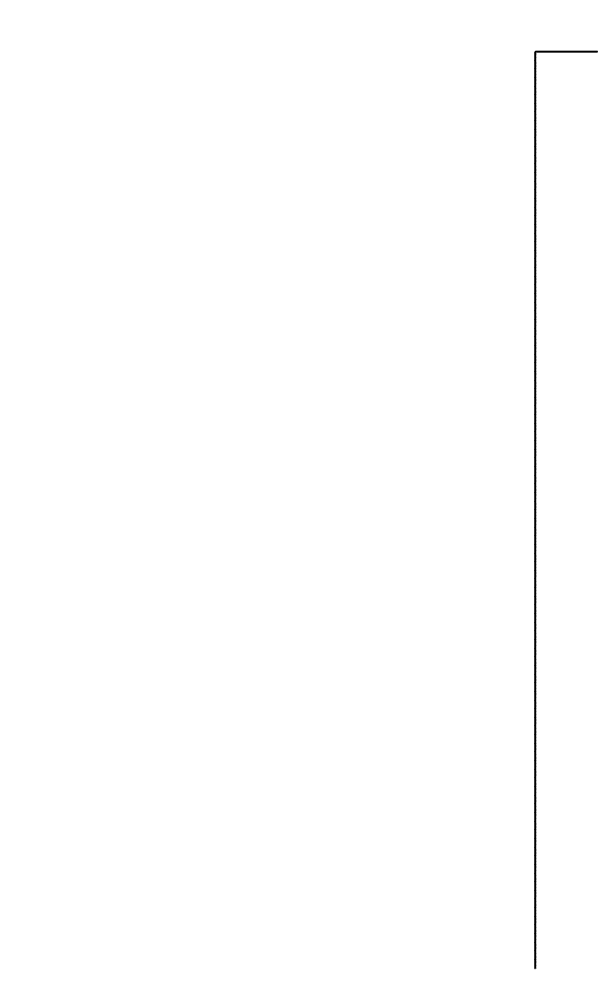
# Model space of a CAD drawing. Header units: millimetres. Extents: x 0 to 7618, y 0 to 6412.
# Drawn here: x 1266 to 1588, y 2423 to 2953 of the extents above; entities that cross this region are included whole.
import ezdxf

# ---------------------------------------------------------------- set-up
doc = ezdxf.new("R2010")
doc.units = ezdxf.units.MM
doc.styles.get("Standard").update_dxf_attribs({"font": 'arial.ttf'})
doc.dimstyles.new('ISO-25', dxfattribs={"dimtxt": 100, "dimasz": 100, "dimexe": 1.25, "dimexo": 0.625, "dimtad": 1, "dimtih": 1, "dimtoh": 1, "dimtxsty": 'Standard', "dimcen": 2.5, "dimadec": 0, "dimazin": 0, "dimtfac": 1, "dimtmove": 0, "dimatfit": 3, "dimfxl": 1, "dimfxlon": 1, "dimarcsym": 0})

# ---------------------------------------------------------------- blocks, each defined once
blk = doc.blocks.new('*D2')
at = {"color": 0, "lineweight": -2, "transparency": 16777216}
for p, q in [((1554.03, 3502.33), (1554.03, 3504.58)), ((3657.3, 3502.33), (3657.3, 3504.58)), ((1654.03, 3503.33), (3557.3, 3503.33))]:
    blk.add_line(p, q, dxfattribs=at)
at = {"color": 0, "transparency": 16777216}
for points in [[(1654.03, 3519.99), (1654.03, 3486.66), (1554.03, 3503.33)], [(3557.3, 3519.99), (3557.3, 3486.66), (3657.3, 3503.33)]]:
    blk.add_solid(points, dxfattribs=at)
at = {"layer": 'Defpoints', "color": 0, "transparency": 16777216}
for p in [(3657.3, 3503.33), (1554.03, 2934.13), (3657.3, 2920.88)]:
    blk.add_point(p, dxfattribs=at)
at = {"color": 0, "transparency": 16777216, "insert": (2605.66, 3568.04), "char_height": 100, "attachment_point": 5}
blk.add_mtext('2103,27 [6\'-11"]', dxfattribs=at)
blk = doc.blocks.new('*D3')
at = {"color": 0, "lineweight": -2, "transparency": 16777216}
for p, q in [((917.06, 2934.41), (914.81, 2934.41)), ((916.06, 2834.41), (916.06, 2225.54)), ((916.06, 1487.25), (916.06, 2096.12)), ((917.06, 1387.25), (914.81, 1387.25))]:
    blk.add_line(p, q, dxfattribs=at)
at = {"color": 0, "transparency": 16777216}
for points in [[(899.39, 2834.41), (932.72, 2834.41), (916.06, 2934.41)], [(899.39, 1487.25), (932.72, 1487.25), (916.06, 1387.25)]]:
    blk.add_solid(points, dxfattribs=at)
at = {"layer": 'Defpoints', "color": 0, "transparency": 16777216}
for p in [(1582.26, 2934.41), (916.06, 1387.25), (1561.78, 1387.25)]:
    blk.add_point(p, dxfattribs=at)
at = {"color": 0, "transparency": 16777216, "insert": (916.06, 2160.83), "char_height": 100, "attachment_point": 5}
blk.add_mtext('1547,16 [5\'-1"]', dxfattribs=at)
blk = doc.blocks.new('*D5')
at = {"color": 0, "lineweight": -2, "transparency": 16777216}
for p, q in [((1421.11, 3652.67), (1419.61, 3654.35)), ((1345.75, 3586.93), (1173.54, 3433.67)), ((855.92, 3150.98), (1028.13, 3304.24)), ((781.89, 3083.75), (780.39, 3085.43))]:
    blk.add_line(p, q, dxfattribs=at)
at = {"color": 0, "transparency": 16777216}
for points in [[(1334.67, 3599.38), (1356.83, 3574.48), (1420.45, 3653.41)], [(844.84, 3163.43), (867, 3138.53), (781.23, 3084.49)]]:
    blk.add_solid(points, dxfattribs=at)
at = {"layer": 'Defpoints', "color": 0, "transparency": 16777216}
for p in [(1554.03, 3503.33), (781.23, 3084.49), (914.81, 2934.41)]:
    blk.add_point(p, dxfattribs=at)
at = {"color": 0, "transparency": 16777216, "insert": (1100.84, 3368.95), "char_height": 100, "attachment_point": 5}
blk.add_mtext('855,73 [2\'-10"]', dxfattribs=at)
blk = doc.blocks.new('*D18')
at = {"color": 0, "lineweight": -2, "transparency": 16777216}
for p, q in [((3475.51, 2734.23), (3657.48, 2859.13)), ((3657.48, 2859.13), (3657.48, 1696.15)), ((3475.51, 2735.23), (3475.51, 2734.23))]:
    blk.add_line(p, q, dxfattribs=at)
at = {"layer": 'Defpoints', "color": 0, "transparency": 16777216}
for p in [(3475.51, 2934.23), (3657.48, 2659.13), (0, 0)]:
    blk.add_point(p, dxfattribs=at)
at = {"color": 0, "transparency": 16777216, "insert": (3592.76, 2177.33), "char_height": 100, "attachment_point": 5, "rotation": 90}
blk.add_mtext('3475,51 [11\'-5"]', dxfattribs=at)

msp = doc.modelspace()

# ---------------------------------------------------------------- linework, layer by layer
msp.add_lwpolyline([(1588.756, 2934.405, 0.5205671), (1588.256, 2934.405, 0.5205671), (1587.756, 2934.405, 0.5205671), (1587.256, 2934.405, 0.5205671), (1586.756, 2934.405, 0.5205671), (1586.256, 2934.405, 0.5205671), (1585.756, 2934.405, 0.5205671), (1585.256, 2934.405, 0.5205671), (1584.756, 2934.405, 0.5205671), (1584.256, 2934.405, 0.5205671), (1583.756, 2934.405, 0.5205671), (1583.256, 2934.405, 0.5205671), (1582.756, 2934.405, 0.5205671), (1582.256, 2934.405, 0.5205671), (1581.756, 2934.405, 0.5205671), (1581.256, 2934.405, 0.5205671), (1580.756, 2934.405, 0.5205671), (1580.256, 2934.405, 0.5205671), (1579.756, 2934.405, 0.5205671), (1579.256, 2934.405, 0.5205671), (1578.756, 2934.405, 0.5205671), (1578.256, 2934.405, 0.5205671), (1577.756, 2934.405, 0.5205671), (1577.256, 2934.405, 0.5205671), (1576.756, 2934.405, 0.5205671), (1576.256, 2934.405, 0.5205671), (1575.756, 2934.405, 0.5205671), (1575.256, 2934.405, 0.5205671), (1574.756, 2934.405, 0.5205671), (1574.256, 2934.405, 0.5205671), (1573.756, 2934.405, 0.5205671), (1573.256, 2934.405, 0.5205671), (1572.756, 2934.405, 0.5205671), (1572.256, 2934.405, 0.5205671), (1571.756, 2934.405, 0.5205671), (1571.256, 2934.405, 0.5205671), (1570.756, 2934.405, 0.5205671), (1570.256, 2934.405, 0.5205671), (1569.756, 2934.405, 0.5205671), (1569.256, 2934.405, 0.5205671), (1568.756, 2934.405, 0.5205671), (1568.256, 2934.405, 0.5205671), (1567.756, 2934.405, 0.5205671), (1567.256, 2934.405, 0.5205671), (1566.756, 2934.405, 0.5205671), (1566.256, 2934.405, 0.5205671), (1565.756, 2934.405, 0.5205671), (1565.256, 2934.405, 0.5205671), (1564.756, 2934.405, 0.5205671), (1564.256, 2934.405, 0.5205671), (1563.756, 2934.405, 0.5205671), (1563.256, 2934.405, 0.5205671), (1562.756, 2934.405, 0.5205671), (1562.256, 2934.405, 0.5205671), (1561.756, 2934.405, 0.5205671), (1561.256, 2934.405, 0.5205671), (1560.756, 2934.405, 0.5205671), (1560.256, 2934.405, 0.5205671), (1559.756, 2934.405, 0.5205671), (1559.256, 2934.405, 0.5205671), (1558.756, 2934.405, 0.5205671), (1558.256, 2934.405, 0.5205671), (1557.756, 2934.405, 0.5205671), (1557.256, 2934.405, 0.5205671), (1556.756, 2934.405, 0.5205671), (1556.256, 2934.405, 0.5205671), (1555.756, 2934.405, 0.5205671), (1555.256, 2934.405, 0.5205671), (1554.756, 2934.405, 0.5205671), (1554.256, 2934.405, 0.5205671), (1554.028, 2934.133, 0.5205671), (1554.028, 2933.633, 0.5205671), (1554.028, 2933.133, 0.5205671), (1554.028, 2932.633, 0.5205671), (1554.028, 2932.133, 0.5205671), (1554.028, 2931.633, 0.5205671), (1554.028, 2931.133, 0.5205671), (1554.028, 2930.633, 0.5205671), (1554.028, 2930.133, 0.5205671), (1554.028, 2929.633, 0.5205671), (1554.028, 2929.133, 0.5205671), (1554.028, 2928.633, 0.5205671), (1554.028, 2928.133, 0.5205671), (1554.028, 2927.633, 0.5205671), (1554.028, 2927.133, 0.5205671), (1554.028, 2926.633, 0.5205671), (1554.028, 2926.133, 0.5205671), (1554.028, 2925.633, 0.5205671), (1554.028, 2925.133, 0.5205671), (1554.028, 2924.633, 0.5205671), (1554.028, 2924.133, 0.5205671), (1554.028, 2923.633, 0.5205671), (1554.028, 2923.133, 0.5205671), (1554.028, 2922.633, 0.5205671), (1554.028, 2922.133, 0.5205671), (1554.028, 2921.633, 0.5205671), (1554.028, 2921.133, 0.5205671), (1554.028, 2920.633, 0.5205671), (1554.028, 2920.133, 0.5205671), (1554.028, 2919.633, 0.5205671), (1554.028, 2919.133, 0.5205671), (1554.028, 2918.633, 0.5205671), (1554.028, 2918.133, 0.5205671), (1554.028, 2917.633, 0.5205671), (1554.028, 2917.133, 0.5205671), (1554.028, 2916.633, 0.5205671), (1554.028, 2916.133, 0.5205671), (1554.028, 2915.633, 0.5205671), (1554.028, 2915.133, 0.5205671), (1554.028, 2914.633, 0.5205671), (1554.028, 2914.133, 0.5205671), (1554.028, 2913.633, 0.5205671), (1554.028, 2913.133, 0.5205671), (1554.028, 2912.633, 0.5205671), (1554.028, 2912.133, 0.5205671), (1554.028, 2911.633, 0.5205671), (1554.028, 2911.133, 0.5205671), (1554.028, 2910.633, 0.5205671), (1554.028, 2910.133, 0.5205671), (1554.028, 2909.633, 0.5205671), (1554.028, 2909.133, 0.5205671), (1554.028, 2908.633, 0.5205671), (1554.028, 2908.133, 0.5205671), (1554.028, 2907.633, 0.5205671), (1554.028, 2907.133, 0.5205671), (1554.028, 2906.633, 0.5205671), (1554.028, 2906.133, 0.5205671), (1554.028, 2905.633, 0.5205671), (1554.028, 2905.133, 0.5205671), (1554.028, 2904.633, 0.5205671), (1554.028, 2904.133, 0.5205671), (1554.028, 2903.633, 0.5205671), (1554.028, 2903.133, 0.5205671), (1554.028, 2902.633, 0.5205671), (1554.028, 2902.133, 0.5205671), (1554.028, 2901.633, 0.5205671), (1554.028, 2901.133, 0.5205671), (1554.028, 2900.633, 0.5205671), (1554.028, 2900.133, 0.5205671), (1554.028, 2899.633, 0.5205671), (1554.028, 2899.133, 0.5205671), (1554.028, 2898.633, 0.5205671), (1554.028, 2898.133, 0.5205671), (1554.028, 2897.633, 0.5205671), (1554.028, 2897.133, 0.5205671), (1554.028, 2896.633, 0.5205671), (1554.028, 2896.133, 0.5205671), (1554.028, 2895.633, 0.5205671), (1554.028, 2895.133, 0.5205671), (1554.028, 2894.633, 0.5205671), (1554.028, 2894.133, 0.5205671), (1554.028, 2893.633, 0.5205671), (1554.028, 2893.133, 0.5205671), (1554.028, 2892.633, 0.5205671), (1554.028, 2892.133, 0.5205671), (1554.028, 2891.633, 0.5205671), (1554.028, 2891.133, 0.5205671), (1554.028, 2890.633, 0.5205671), (1554.028, 2890.133, 0.5205671), (1554.028, 2889.633, 0.5205671), (1554.028, 2889.133, 0.5205671), (1554.028, 2888.633, 0.5205671), (1554.028, 2888.133, 0.5205671), (1554.028, 2887.633, 0.5205671), (1554.028, 2887.133, 0.5205671), (1554.028, 2886.633, 0.5205671), (1554.028, 2886.133, 0.5205671), (1554.028, 2885.633, 0.5205671), (1554.028, 2885.133, 0.5205671), (1554.028, 2884.633, 0.5205671), (1554.028, 2884.133, 0.5205671), (1554.028, 2883.633, 0.5205671), (1554.028, 2883.133, 0.5205671), (1554.028, 2882.633, 0.5205671), (1554.028, 2882.133, 0.5205671), (1554.028, 2881.633, 0.5205671), (1554.028, 2881.133, 0.5205671), (1554.028, 2880.633, 0.5205671), (1554.028, 2880.133, 0.5205671), (1554.028, 2879.633, 0.5205671), (1554.028, 2879.133, 0.5205671), (1554.028, 2878.633, 0.5205671), (1554.028, 2878.133, 0.5205671), (1554.028, 2877.633, 0.5205671), (1554.028, 2877.133, 0.5205671), (1554.028, 2876.633, 0.5205671), (1554.028, 2876.133, 0.5205671), (1554.028, 2875.633, 0.5205671), (1554.028, 2875.133, 0.5205671), (1554.028, 2874.633, 0.5205671), (1554.028, 2874.133, 0.5205671), (1554.028, 2873.633, 0.5205671), (1554.028, 2873.133, 0.5205671), (1554.028, 2872.633, 0.5205671), (1554.028, 2872.133, 0.5205671), (1554.028, 2871.633, 0.5205671), (1554.028, 2871.133, 0.5205671), (1554.028, 2870.633, 0.5205671), (1554.028, 2870.133, 0.5205671), (1554.028, 2869.633, 0.5205671), (1554.028, 2869.133, 0.5205671), (1554.028, 2868.633, 0.5205671), (1554.028, 2868.133, 0.5205671), (1554.028, 2867.633, 0.5205671), (1554.028, 2867.133, 0.5205671), (1554.028, 2866.633, 0.5205671), (1554.028, 2866.133, 0.5205671), (1554.028, 2865.633, 0.5205671), (1554.028, 2865.133, 0.5205671), (1554.028, 2864.633, 0.5205671), (1554.028, 2864.133, 0.5205671), (1554.028, 2863.633, 0.5205671), (1554.028, 2863.133, 0.5205671), (1554.028, 2862.633, 0.5205671), (1554.028, 2862.133, 0.5205671), (1554.028, 2861.633, 0.5205671), (1554.028, 2861.133, 0.5205671), (1554.028, 2860.633, 0.5205671), (1554.028, 2860.133, 0.5205671), (1554.028, 2859.633, 0.5205671), (1554.028, 2859.133, 0.5205671), (1554.028, 2858.633, 0.5205671), (1554.028, 2858.133, 0.5205671), (1554.028, 2857.633, 0.5205671), (1554.028, 2857.133, 0.5205671), (1554.028, 2856.633, 0.5205671), (1554.028, 2856.133, 0.5205671), (1554.028, 2855.633, 0.5205671), (1554.028, 2855.133, 0.5205671), (1554.028, 2854.633, 0.5205671), (1554.028, 2854.133, 0.5205671), (1554.028, 2853.633, 0.5205671), (1554.028, 2853.133, 0.5205671), (1554.028, 2852.633, 0.5205671), (1554.028, 2852.133, 0.5205671), (1554.028, 2851.633, 0.5205671), (1554.028, 2851.133, 0.5205671), (1554.028, 2850.633, 0.5205671), (1554.028, 2850.133, 0.5205671), (1554.028, 2849.633, 0.5205671), (1554.028, 2849.133, 0.5205671), (1554.028, 2848.633, 0.5205671), (1554.028, 2848.133, 0.5205671), (1554.028, 2847.633, 0.5205671), (1554.028, 2847.133, 0.5205671), (1554.028, 2846.633, 0.5205671), (1554.028, 2846.133, 0.5205671), (1554.028, 2845.633, 0.5205671), (1554.028, 2845.133, 0.5205671), (1554.028, 2844.633, 0.5205671), (1554.028, 2844.133, 0.5205671), (1554.028, 2843.633, 0.5205671), (1554.028, 2843.133, 0.5205671), (1554.028, 2842.633, 0.5205671), (1554.028, 2842.133, 0.5205671), (1554.028, 2841.633, 0.5205671), (1554.028, 2841.133, 0.5205671), (1554.028, 2840.633, 0.5205671), (1554.028, 2840.133, 0.5205671), (1554.028, 2839.633, 0.5205671), (1554.028, 2839.133, 0.5205671), (1554.028, 2838.633, 0.5205671), (1554.028, 2838.133, 0.5205671), (1554.028, 2837.633, 0.5205671), (1554.028, 2837.133, 0.5205671), (1554.028, 2836.633, 0.5205671), (1554.028, 2836.133, 0.5205671), (1554.028, 2835.633, 0.5205671), (1554.028, 2835.133, 0.5205671), (1554.028, 2834.633, 0.5205671), (1554.028, 2834.133, 0.5205671), (1554.028, 2833.633, 0.5205671), (1554.028, 2833.133, 0.5205671), (1554.028, 2832.633, 0.5205671), (1554.028, 2832.133, 0.5205671), (1554.028, 2831.633, 0.5205671), (1554.028, 2831.133, 0.5205671), (1554.028, 2830.633, 0.5205671), (1554.028, 2830.133, 0.5205671), (1554.028, 2829.633, 0.5205671), (1554.028, 2829.133, 0.5205671), (1554.028, 2828.633, 0.5205671), (1554.028, 2828.133, 0.5205671), (1554.028, 2827.633, 0.5205671), (1554.028, 2827.133, 0.5205671), (1554.028, 2826.633, 0.5205671), (1554.028, 2826.133, 0.5205671), (1554.028, 2825.633, 0.5205671), (1554.028, 2825.133, 0.5205671), (1554.028, 2824.633, 0.5205671), (1554.028, 2824.133, 0.5205671), (1554.028, 2823.633, 0.5205671), (1554.028, 2823.133, 0.5205671), (1554.028, 2822.633, 0.5205671), (1554.028, 2822.133, 0.5205671), (1554.028, 2821.633, 0.5205671), (1554.028, 2821.133, 0.5205671), (1554.028, 2820.633, 0.5205671), (1554.028, 2820.133, 0.5205671), (1554.028, 2819.633, 0.5205671), (1554.028, 2819.133, 0.5205671), (1554.028, 2818.633, 0.5205671), (1554.028, 2818.133, 0.5205671), (1554.028, 2817.633, 0.5205671), (1554.028, 2817.133, 0.5205671), (1554.028, 2816.633, 0.5205671), (1554.028, 2816.133, 0.5205671), (1554.028, 2815.633, 0.5205671), (1554.028, 2815.133, 0.5205671), (1554.028, 2814.633, 0.5205671), (1554.028, 2814.133, 0.5205671), (1554.028, 2813.633, 0.5205671), (1554.028, 2813.133, 0.5205671), (1554.028, 2812.633, 0.5205671), (1554.028, 2812.133, 0.5205671), (1554.028, 2811.633, 0.5205671), (1554.028, 2811.133, 0.5205671), (1554.028, 2810.633, 0.5205671), (1554.028, 2810.133, 0.5205671), (1554.028, 2809.633, 0.5205671), (1554.028, 2809.133, 0.5205671), (1554.028, 2808.633, 0.5205671), (1554.028, 2808.133, 0.5205671), (1554.028, 2807.633, 0.5205671), (1554.028, 2807.133, 0.5205671), (1554.028, 2806.633, 0.5205671), (1554.028, 2806.133, 0.5205671), (1554.028, 2805.633, 0.5205671), (1554.028, 2805.133, 0.5205671), (1554.028, 2804.633, 0.5205671), (1554.028, 2804.133, 0.5205671), (1554.028, 2803.633, 0.5205671), (1554.028, 2803.133, 0.5205671), (1554.028, 2802.633, 0.5205671), (1554.028, 2802.133, 0.5205671), (1554.028, 2801.633, 0.5205671), (1554.028, 2801.133, 0.5205671), (1554.028, 2800.633, 0.5205671), (1554.028, 2800.133, 0.5205671), (1554.028, 2799.633, 0.5205671), (1554.028, 2799.133, 0.5205671), (1554.028, 2798.633, 0.5205671), (1554.028, 2798.133, 0.5205671), (1554.028, 2797.633, 0.5205671), (1554.028, 2797.133, 0.5205671), (1554.028, 2796.633, 0.5205671), (1554.028, 2796.133, 0.5205671), (1554.028, 2795.633, 0.5205671), (1554.028, 2795.133, 0.5205671), (1554.028, 2794.633, 0.5205671), (1554.028, 2794.133, 0.5205671), (1554.028, 2793.633, 0.5205671), (1554.028, 2793.133, 0.5205671), (1554.028, 2792.633, 0.5205671), (1554.028, 2792.133, 0.5205671), (1554.028, 2791.633, 0.5205671), (1554.028, 2791.133, 0.5205671), (1554.028, 2790.633, 0.5205671), (1554.028, 2790.133, 0.5205671), (1554.028, 2789.633, 0.5205671), (1554.028, 2789.133, 0.5205671), (1554.028, 2788.633, 0.5205671), (1554.028, 2788.133, 0.5205671), (1554.028, 2787.633, 0.5205671), (1554.028, 2787.133, 0.5205671), (1554.028, 2786.633, 0.5205671), (1554.028, 2786.133, 0.5205671), (1554.028, 2785.633, 0.5205671), (1554.028, 2785.133, 0.5205671), (1554.028, 2784.633, 0.5205671), (1554.028, 2784.133, 0.5205671), (1554.028, 2783.633, 0.5205671), (1554.028, 2783.133, 0.5205671), (1554.028, 2782.633, 0.5205671), (1554.028, 2782.133, 0.5205671), (1554.028, 2781.633, 0.5205671), (1554.028, 2781.133, 0.5205671), (1554.028, 2780.633, 0.5205671), (1554.028, 2780.133, 0.5205671), (1554.028, 2779.633, 0.5205671), (1554.028, 2779.133, 0.5205671), (1554.028, 2778.633, 0.5205671), (1554.028, 2778.133, 0.5205671), (1554.028, 2777.633, 0.5205671), (1554.028, 2777.133, 0.5205671), (1554.028, 2776.633, 0.5205671), (1554.028, 2776.133, 0.5205671), (1554.028, 2775.633, 0.5205671), (1554.028, 2775.133, 0.5205671), (1554.028, 2774.633, 0.5205671), (1554.028, 2774.133, 0.5205671), (1554.028, 2773.633, 0.5205671), (1554.028, 2773.133, 0.5205671), (1554.028, 2772.633, 0.5205671), (1554.028, 2772.133, 0.5205671), (1554.028, 2771.633, 0.5205671), (1554.028, 2771.133, 0.5205671), (1554.028, 2770.633, 0.5205671), (1554.028, 2770.133, 0.5205671), (1554.028, 2769.633, 0.5205671), (1554.028, 2769.133, 0.5205671), (1554.028, 2768.633, 0.5205671), (1554.028, 2768.133, 0.5205671), (1554.028, 2767.633, 0.5205671), (1554.028, 2767.133, 0.5205671), (1554.028, 2766.633, 0.5205671), (1554.028, 2766.133, 0.5205671), (1554.028, 2765.633, 0.5205671), (1554.028, 2765.133, 0.5205671), (1554.028, 2764.633, 0.5205671), (1554.028, 2764.133, 0.5205671), (1554.028, 2763.633, 0.5205671), (1554.028, 2763.133, 0.5205671), (1554.028, 2762.633, 0.5205671), (1554.028, 2762.133, 0.5205671), (1554.028, 2761.633, 0.5205671), (1554.028, 2761.133, 0.5205671), (1554.028, 2760.633, 0.5205671), (1554.028, 2760.133, 0.5205671), (1554.028, 2759.633, 0.5205671), (1554.028, 2759.133, 0.5205671), (1554.028, 2758.633, 0.5205671), (1554.028, 2758.133, 0.5205671), (1554.028, 2757.633, 0.5205671), (1554.028, 2757.133, 0.5205671), (1554.028, 2756.633, 0.5205671), (1554.028, 2756.133, 0.5205671), (1554.028, 2755.633, 0.5205671), (1554.028, 2755.133, 0.5205671), (1554.028, 2754.633, 0.5205671), (1554.028, 2754.133, 0.5205671), (1554.028, 2753.633, 0.5205671), (1554.028, 2753.133, 0.5205671), (1554.028, 2752.633, 0.5205671), (1554.028, 2752.133, 0.5205671), (1554.028, 2751.633, 0.5205671), (1554.028, 2751.133, 0.5205671), (1554.028, 2750.633, 0.5205671), (1554.028, 2750.133, 0.5205671), (1554.028, 2749.633, 0.5205671), (1554.028, 2749.133, 0.5205671), (1554.028, 2748.633, 0.5205671), (1554.028, 2748.133, 0.5205671), (1554.028, 2747.633, 0.5205671), (1554.028, 2747.133, 0.5205671), (1554.028, 2746.633, 0.5205671), (1554.028, 2746.133, 0.5205671), (1554.028, 2745.633, 0.5205671), (1554.028, 2745.133, 0.5205671), (1554.028, 2744.633, 0.5205671), (1554.028, 2744.133, 0.5205671), (1554.028, 2743.633, 0.5205671), (1554.028, 2743.133, 0.5205671), (1554.028, 2742.633, 0.5205671), (1554.028, 2742.133, 0.5205671), (1554.028, 2741.633, 0.5205671), (1554.028, 2741.133, 0.5205671), (1554.028, 2740.633, 0.5205671), (1554.028, 2740.133, 0.5205671), (1554.028, 2739.633, 0.5205671), (1554.028, 2739.133, 0.5205671), (1554.028, 2738.633, 0.5205671), (1554.028, 2738.133, 0.5205671), (1554.028, 2737.633, 0.5205671), (1554.028, 2737.133, 0.5205671), (1554.028, 2736.633, 0.5205671), (1554.028, 2736.133, 0.5205671), (1554.028, 2735.633, 0.5205671), (1554.028, 2735.133, 0.5205671), (1554.028, 2734.633, 0.5205671), (1554.028, 2734.133, 0.5205671), (1554.028, 2733.633, 0.5205671), (1554.028, 2733.133, 0.5205671), (1554.028, 2732.633, 0.5205671), (1554.028, 2732.133, 0.5205671), (1554.028, 2731.633, 0.5205671), (1554.028, 2731.133, 0.5205671), (1554.028, 2730.633, 0.5205671), (1554.028, 2730.133, 0.5205671), (1554.028, 2729.633, 0.5205671), (1554.028, 2729.133, 0.5205671), (1554.028, 2728.633, 0.5205671), (1554.028, 2728.133, 0.5205671), (1554.028, 2727.633, 0.5205671), (1554.028, 2727.133, 0.5205671), (1554.028, 2726.633, 0.5205671), (1554.028, 2726.133, 0.5205671), (1554.028, 2725.633, 0.5205671), (1554.028, 2725.133, 0.5205671), (1554.028, 2724.633, 0.5205671), (1554.028, 2724.133, 0.5205671), (1554.028, 2723.633, 0.5205671), (1554.028, 2723.133, 0.5205671), (1554.028, 2722.633, 0.5205671), (1554.028, 2722.133, 0.5205671), (1554.028, 2721.633, 0.5205671), (1554.028, 2721.133, 0.5205671), (1554.028, 2720.633, 0.5205671), (1554.028, 2720.133, 0.5205671), (1554.028, 2719.633, 0.5205671), (1554.028, 2719.133, 0.5205671), (1554.028, 2718.633, 0.5205671), (1554.028, 2718.133, 0.5205671), (1554.028, 2717.633, 0.5205671), (1554.028, 2717.133, 0.5205671), (1554.028, 2716.633, 0.5205671), (1554.028, 2716.133, 0.5205671), (1554.028, 2715.633, 0.5205671), (1554.028, 2715.133, 0.5205671), (1554.028, 2714.633, 0.5205671), (1554.028, 2714.133, 0.5205671), (1554.028, 2713.633, 0.5205671), (1554.028, 2713.133, 0.5205671), (1554.028, 2712.633, 0.5205671), (1554.028, 2712.133, 0.5205671), (1554.028, 2711.633, 0.5205671), (1554.028, 2711.133, 0.5205671), (1554.028, 2710.633, 0.5205671), (1554.028, 2710.133, 0.5205671), (1554.028, 2709.633, 0.5205671), (1554.028, 2709.133, 0.5205671), (1554.028, 2708.633, 0.5205671), (1554.028, 2708.133, 0.5205671), (1554.028, 2707.633, 0.5205671), (1554.028, 2707.133, 0.5205671), (1554.028, 2706.633, 0.5205671), (1554.028, 2706.133, 0.5205671), (1554.028, 2705.633, 0.5205671), (1554.028, 2705.133, 0.5205671), (1554.028, 2704.633, 0.5205671), (1554.028, 2704.133, 0.5205671), (1554.028, 2703.633, 0.5205671), (1554.028, 2703.133, 0.5205671), (1554.028, 2702.633, 0.5205671), (1554.028, 2702.133, 0.5205671), (1554.028, 2701.633, 0.5205671), (1554.028, 2701.133, 0.5205671), (1554.028, 2700.633, 0.5205671), (1554.028, 2700.133, 0.5205671), (1554.028, 2699.633, 0.5205671), (1554.028, 2699.133, 0.5205671), (1554.028, 2698.633, 0.5205671), (1554.028, 2698.133, 0.5205671), (1554.028, 2697.633, 0.5205671), (1554.028, 2697.133, 0.5205671), (1554.028, 2696.633, 0.5205671), (1554.028, 2696.133, 0.5205671), (1554.028, 2695.633, 0.5205671), (1554.028, 2695.133, 0.5205671), (1554.028, 2694.633, 0.5205671), (1554.028, 2694.133, 0.5205671), (1554.028, 2693.633, 0.5205671), (1554.028, 2693.133, 0.5205671), (1554.028, 2692.633, 0.5205671), (1554.028, 2692.133, 0.5205671), (1554.028, 2691.633, 0.5205671), (1554.028, 2691.133, 0.5205671), (1554.028, 2690.633, 0.5205671), (1554.028, 2690.133, 0.5205671), (1554.028, 2689.633, 0.5205671), (1554.028, 2689.133, 0.5205671), (1554.028, 2688.633, 0.5205671), (1554.028, 2688.133, 0.5205671), (1554.028, 2687.633, 0.5205671), (1554.028, 2687.133, 0.5205671), (1554.028, 2686.633, 0.5205671), (1554.028, 2686.133, 0.5205671), (1554.028, 2685.633, 0.5205671), (1554.028, 2685.133, 0.5205671), (1554.028, 2684.633, 0.5205671), (1554.028, 2684.133, 0.5205671), (1554.028, 2683.633, 0.5205671), (1554.028, 2683.133, 0.5205671), (1554.028, 2682.633, 0.5205671), (1554.028, 2682.133, 0.5205671), (1554.028, 2681.633, 0.5205671), (1554.028, 2681.133, 0.5205671), (1554.028, 2680.633, 0.5205671), (1554.028, 2680.133, 0.5205671), (1554.028, 2679.633, 0.5205671), (1554.028, 2679.133, 0.5205671), (1554.028, 2678.633, 0.5205671), (1554.028, 2678.133, 0.5205671), (1554.028, 2677.633, 0.5205671), (1554.028, 2677.133, 0.5205671), (1554.028, 2676.633, 0.5205671), (1554.028, 2676.133, 0.5205671), (1554.028, 2675.633, 0.5205671), (1554.028, 2675.133, 0.5205671), (1554.028, 2674.633, 0.5205671), (1554.028, 2674.133, 0.5205671), (1554.028, 2673.633, 0.5205671), (1554.028, 2673.133, 0.5205671), (1554.028, 2672.633, 0.5205671), (1554.028, 2672.133, 0.5205671), (1554.028, 2671.633, 0.5205671), (1554.028, 2671.133, 0.5205671), (1554.028, 2670.633, 0.5205671), (1554.028, 2670.133, 0.5205671), (1554.028, 2669.633, 0.5205671), (1554.028, 2669.133, 0.5205671), (1554.028, 2668.633, 0.5205671), (1554.028, 2668.133, 0.5205671), (1554.028, 2667.633, 0.5205671), (1554.028, 2667.133, 0.5205671), (1554.028, 2666.633, 0.5205671), (1554.028, 2666.133, 0.5205671), (1554.028, 2665.633, 0.5205671), (1554.028, 2665.133, 0.5205671), (1554.028, 2664.633, 0.5205671), (1554.028, 2664.133, 0.5205671), (1554.028, 2663.633, 0.5205671), (1554.028, 2663.133, 0.5205671), (1554.028, 2662.633, 0.5205671), (1554.028, 2662.133, 0.5205671), (1554.028, 2661.633, 0.5205671), (1554.028, 2661.133, 0.5205671), (1554.028, 2660.633, 0.5205671), (1554.028, 2660.133, 0.5205671), (1554.028, 2659.633, 0.5205671), (1554.028, 2659.133, 0.5205671), (1554.028, 2658.633, 0.5205671), (1554.028, 2658.133, 0.5205671), (1554.028, 2657.633, 0.5205671), (1554.028, 2657.133, 0.5205671), (1554.028, 2656.633, 0.5205671), (1554.028, 2656.133, 0.5205671), (1554.028, 2655.633, 0.5205671), (1554.028, 2655.133, 0.5205671), (1554.028, 2654.633, 0.5205671), (1554.028, 2654.133, 0.5205671), (1554.028, 2653.633, 0.5205671), (1554.028, 2653.133, 0.5205671), (1554.028, 2652.633, 0.5205671), (1554.028, 2652.133, 0.5205671), (1554.028, 2651.633, 0.5205671), (1554.028, 2651.133, 0.5205671), (1554.028, 2650.633, 0.5205671), (1554.028, 2650.133, 0.5205671), (1554.028, 2649.633, 0.5205671), (1554.028, 2649.133, 0.5205671), (1554.028, 2648.633, 0.5205671), (1554.028, 2648.133, 0.5205671), (1554.028, 2647.633, 0.5205671), (1554.028, 2647.133, 0.5205671), (1554.028, 2646.633, 0.5205671), (1554.028, 2646.133, 0.5205671), (1554.028, 2645.633, 0.5205671), (1554.028, 2645.133, 0.5205671), (1554.028, 2644.633, 0.5205671), (1554.028, 2644.133, 0.5205671), (1554.028, 2643.633, 0.5205671), (1554.028, 2643.133, 0.5205671), (1554.028, 2642.633, 0.5205671), (1554.028, 2642.133, 0.5205671), (1554.028, 2641.633, 0.5205671), (1554.028, 2641.133, 0.5205671), (1554.028, 2640.633, 0.5205671), (1554.028, 2640.133, 0.5205671), (1554.028, 2639.633, 0.5205671), (1554.028, 2639.133, 0.5205671), (1554.028, 2638.633, 0.5205671), (1554.028, 2638.133, 0.5205671), (1554.028, 2637.633, 0.5205671), (1554.028, 2637.133, 0.5205671), (1554.028, 2636.633, 0.5205671), (1554.028, 2636.133, 0.5205671), (1554.028, 2635.633, 0.5205671), (1554.028, 2635.133, 0.5205671), (1554.028, 2634.633, 0.5205671), (1554.028, 2634.133, 0.5205671), (1554.028, 2633.633, 0.5205671), (1554.028, 2633.133, 0.5205671), (1554.028, 2632.633, 0.5205671), (1554.028, 2632.133, 0.5205671), (1554.028, 2631.633, 0.5205671), (1554.028, 2631.133, 0.5205671), (1554.028, 2630.633, 0.5205671), (1554.028, 2630.133, 0.5205671), (1554.028, 2629.633, 0.5205671), (1554.028, 2629.133, 0.5205671), (1554.028, 2628.633, 0.5205671), (1554.028, 2628.133, 0.5205671), (1554.028, 2627.633, 0.5205671), (1554.028, 2627.133, 0.5205671), (1554.028, 2626.633, 0.5205671), (1554.028, 2626.133, 0.5205671), (1554.028, 2625.633, 0.5205671), (1554.028, 2625.133, 0.5205671), (1554.028, 2624.633, 0.5205671), (1554.028, 2624.133, 0.5205671), (1554.028, 2623.633, 0.5205671), (1554.028, 2623.133, 0.5205671), (1554.028, 2622.633, 0.5205671), (1554.028, 2622.133, 0.5205671), (1554.028, 2621.633, 0.5205671), (1554.028, 2621.133, 0.5205671), (1554.028, 2620.633, 0.5205671), (1554.028, 2620.133, 0.5205671), (1554.028, 2619.633, 0.5205671), (1554.028, 2619.133, 0.5205671), (1554.028, 2618.633, 0.5205671), (1554.028, 2618.133, 0.5205671), (1554.028, 2617.633, 0.5205671), (1554.028, 2617.133, 0.5205671), (1554.028, 2616.633, 0.5205671), (1554.028, 2616.133, 0.5205671), (1554.028, 2615.633, 0.5205671), (1554.028, 2615.133, 0.5205671), (1554.028, 2614.633, 0.5205671), (1554.028, 2614.133, 0.5205671), (1554.028, 2613.633, 0.5205671), (1554.028, 2613.133, 0.5205671), (1554.028, 2612.633, 0.5205671), (1554.028, 2612.133, 0.5205671), (1554.028, 2611.633, 0.5205671), (1554.028, 2611.133, 0.5205671), (1554.028, 2610.633, 0.5205671), (1554.028, 2610.133, 0.5205671), (1554.028, 2609.633, 0.5205671), (1554.028, 2609.133, 0.5205671), (1554.028, 2608.633, 0.5205671), (1554.028, 2608.133, 0.5205671), (1554.028, 2607.633, 0.5205671), (1554.028, 2607.133, 0.5205671), (1554.028, 2606.633, 0.5205671), (1554.028, 2606.133, 0.5205671), (1554.028, 2605.633, 0.5205671), (1554.028, 2605.133, 0.5205671), (1554.028, 2604.633, 0.5205671), (1554.028, 2604.133, 0.5205671), (1554.028, 2603.633, 0.5205671), (1554.028, 2603.133, 0.5205671), (1554.028, 2602.633, 0.5205671), (1554.028, 2602.133, 0.5205671), (1554.028, 2601.633, 0.5205671), (1554.028, 2601.133, 0.5205671), (1554.028, 2600.633, 0.5205671), (1554.028, 2600.133, 0.5205671), (1554.028, 2599.633, 0.5205671), (1554.028, 2599.133, 0.5205671), (1554.028, 2598.633, 0.5205671), (1554.028, 2598.133, 0.5205671), (1554.028, 2597.633, 0.5205671), (1554.028, 2597.133, 0.5205671), (1554.028, 2596.633, 0.5205671), (1554.028, 2596.133, 0.5205671), (1554.028, 2595.633, 0.5205671), (1554.028, 2595.133, 0.5205671), (1554.028, 2594.633, 0.5205671), (1554.028, 2594.133, 0.5205671), (1554.028, 2593.633, 0.5205671), (1554.028, 2593.133, 0.5205671), (1554.028, 2592.633, 0.5205671), (1554.028, 2592.133, 0.5205671), (1554.028, 2591.633, 0.5205671), (1554.028, 2591.133, 0.5205671), (1554.028, 2590.633, 0.5205671), (1554.028, 2590.133, 0.5205671), (1554.028, 2589.633, 0.5205671), (1554.028, 2589.133, 0.5205671), (1554.028, 2588.633, 0.5205671), (1554.028, 2588.133, 0.5205671), (1554.028, 2587.633, 0.5205671), (1554.028, 2587.133, 0.5205671), (1554.028, 2586.633, 0.5205671), (1554.028, 2586.133, 0.5205671), (1554.028, 2585.633, 0.5205671), (1554.028, 2585.133, 0.5205671), (1554.028, 2584.633, 0.5205671), (1554.028, 2584.133, 0.5205671), (1554.028, 2583.633, 0.5205671), (1554.028, 2583.133, 0.5205671), (1554.028, 2582.633, 0.5205671), (1554.028, 2582.133, 0.5205671), (1554.028, 2581.633, 0.5205671), (1554.028, 2581.133, 0.5205671), (1554.028, 2580.633, 0.5205671), (1554.028, 2580.133, 0.5205671), (1554.028, 2579.633, 0.5205671), (1554.028, 2579.133, 0.5205671), (1554.028, 2578.633, 0.5205671), (1554.028, 2578.133, 0.5205671), (1554.028, 2577.633, 0.5205671), (1554.028, 2577.133, 0.5205671), (1554.028, 2576.633, 0.5205671), (1554.028, 2576.133, 0.5205671), (1554.028, 2575.633, 0.5205671), (1554.028, 2575.133, 0.5205671), (1554.028, 2574.633, 0.5205671), (1554.028, 2574.133, 0.5205671), (1554.028, 2573.633, 0.5205671), (1554.028, 2573.133, 0.5205671), (1554.028, 2572.633, 0.5205671), (1554.028, 2572.133, 0.5205671), (1554.028, 2571.633, 0.5205671), (1554.028, 2571.133, 0.5205671), (1554.028, 2570.633, 0.5205671), (1554.028, 2570.133, 0.5205671), (1554.028, 2569.633, 0.5205671), (1554.028, 2569.133, 0.5205671), (1554.028, 2568.633, 0.5205671), (1554.028, 2568.133, 0.5205671), (1554.028, 2567.633, 0.5205671), (1554.028, 2567.133, 0.5205671), (1554.028, 2566.633, 0.5205671), (1554.028, 2566.133, 0.5205671), (1554.028, 2565.633, 0.5205671), (1554.028, 2565.133, 0.5205671), (1554.028, 2564.633, 0.5205671), (1554.028, 2564.133, 0.5205671), (1554.028, 2563.633, 0.5205671), (1554.028, 2563.133, 0.5205671), (1554.028, 2562.633, 0.5205671), (1554.028, 2562.133, 0.5205671), (1554.028, 2561.633, 0.5205671), (1554.028, 2561.133, 0.5205671), (1554.028, 2560.633, 0.5205671), (1554.028, 2560.133, 0.5205671), (1554.028, 2559.633, 0.5205671), (1554.028, 2559.133, 0.5205671), (1554.028, 2558.633, 0.5205671), (1554.028, 2558.133, 0.5205671), (1554.028, 2557.633, 0.5205671), (1554.028, 2557.133, 0.5205671), (1554.028, 2556.633, 0.5205671), (1554.028, 2556.133, 0.5205671), (1554.028, 2555.633, 0.5205671), (1554.028, 2555.133, 0.5205671), (1554.028, 2554.633, 0.5205671), (1554.028, 2554.133, 0.5205671), (1554.028, 2553.633, 0.5205671), (1554.028, 2553.133, 0.5205671), (1554.028, 2552.633, 0.5205671), (1554.028, 2552.133, 0.5205671), (1554.028, 2551.633, 0.5205671), (1554.028, 2551.133, 0.5205671), (1554.028, 2550.633, 0.5205671), (1554.028, 2550.133, 0.5205671), (1554.028, 2549.633, 0.5205671), (1554.028, 2549.133, 0.5205671), (1554.028, 2548.633, 0.5205671), (1554.028, 2548.133, 0.5205671), (1554.028, 2547.633, 0.5205671), (1554.028, 2547.133, 0.5205671), (1554.028, 2546.633, 0.5205671), (1554.028, 2546.133, 0.5205671), (1554.028, 2545.633, 0.5205671), (1554.028, 2545.133, 0.5205671), (1554.028, 2544.633, 0.5205671), (1554.028, 2544.133, 0.5205671), (1554.028, 2543.633, 0.5205671), (1554.028, 2543.133, 0.5205671), (1554.028, 2542.633, 0.5205671), (1554.028, 2542.133, 0.5205671), (1554.028, 2541.633, 0.5205671), (1554.028, 2541.133, 0.5205671), (1554.028, 2540.633, 0.5205671), (1554.028, 2540.133, 0.5205671), (1554.028, 2539.633, 0.5205671), (1554.028, 2539.133, 0.5205671), (1554.028, 2538.633, 0.5205671), (1554.028, 2538.133, 0.5205671), (1554.028, 2537.633, 0.5205671), (1554.028, 2537.133, 0.5205671), (1554.028, 2536.633, 0.5205671), (1554.028, 2536.133, 0.5205671), (1554.028, 2535.633, 0.5205671), (1554.028, 2535.133, 0.5205671), (1554.028, 2534.633, 0.5205671), (1554.028, 2534.133, 0.5205671), (1554.028, 2533.633, 0.5205671), (1554.028, 2533.133, 0.5205671), (1554.028, 2532.633, 0.5205671), (1554.028, 2532.133, 0.5205671), (1554.028, 2531.633, 0.5205671), (1554.028, 2531.133, 0.5205671), (1554.028, 2530.633, 0.5205671), (1554.028, 2530.133, 0.5205671), (1554.028, 2529.633, 0.5205671), (1554.028, 2529.133, 0.5205671), (1554.028, 2528.633, 0.5205671), (1554.028, 2528.133, 0.5205671), (1554.028, 2527.633, 0.5205671), (1554.028, 2527.133, 0.5205671), (1554.028, 2526.633, 0.5205671), (1554.028, 2526.133, 0.5205671), (1554.028, 2525.633, 0.5205671), (1554.028, 2525.133, 0.5205671), (1554.028, 2524.633, 0.5205671), (1554.028, 2524.133, 0.5205671), (1554.028, 2523.633, 0.5205671), (1554.028, 2523.133, 0.5205671), (1554.028, 2522.633, 0.5205671), (1554.028, 2522.133, 0.5205671), (1554.028, 2521.633, 0.5205671), (1554.028, 2521.133, 0.5205671), (1554.028, 2520.633, 0.5205671), (1554.028, 2520.133, 0.5205671), (1554.028, 2519.633, 0.5205671), (1554.028, 2519.133, 0.5205671), (1554.028, 2518.633, 0.5205671), (1554.028, 2518.133, 0.5205671), (1554.028, 2517.633, 0.5205671), (1554.028, 2517.133, 0.5205671), (1554.028, 2516.633, 0.5205671), (1554.028, 2516.133, 0.5205671), (1554.028, 2515.633, 0.5205671), (1554.028, 2515.133, 0.5205671), (1554.028, 2514.633, 0.5205671), (1554.028, 2514.133, 0.5205671), (1554.028, 2513.633, 0.5205671), (1554.028, 2513.133, 0.5205671), (1554.028, 2512.633, 0.5205671), (1554.028, 2512.133, 0.5205671), (1554.028, 2511.633, 0.5205671), (1554.028, 2511.133, 0.5205671), (1554.028, 2510.633, 0.5205671), (1554.028, 2510.133, 0.5205671), (1554.028, 2509.633, 0.5205671), (1554.028, 2509.133, 0.5205671), (1554.028, 2508.633, 0.5205671), (1554.028, 2508.133, 0.5205671), (1554.028, 2507.633, 0.5205671), (1554.028, 2507.133, 0.5205671), (1554.028, 2506.633, 0.5205671), (1554.028, 2506.133, 0.5205671), (1554.028, 2505.633, 0.5205671), (1554.028, 2505.133, 0.5205671), (1554.028, 2504.633, 0.5205671), (1554.028, 2504.133, 0.5205671), (1554.028, 2503.633, 0.5205671), (1554.028, 2503.133, 0.5205671), (1554.028, 2502.633, 0.5205671), (1554.028, 2502.133, 0.5205671), (1554.028, 2501.633, 0.5205671), (1554.028, 2501.133, 0.5205671), (1554.028, 2500.633, 0.5205671), (1554.028, 2500.133, 0.5205671), (1554.028, 2499.633, 0.5205671), (1554.028, 2499.133, 0.5205671), (1554.028, 2498.633, 0.5205671), (1554.028, 2498.133, 0.5205671), (1554.028, 2497.633, 0.5205671), (1554.028, 2497.133, 0.5205671), (1554.028, 2496.633, 0.5205671), (1554.028, 2496.133, 0.5205671), (1554.028, 2495.633, 0.5205671), (1554.028, 2495.133, 0.5205671), (1554.028, 2494.633, 0.5205671), (1554.028, 2494.133, 0.5205671), (1554.028, 2493.633, 0.5205671), (1554.028, 2493.133, 0.5205671), (1554.028, 2492.633, 0.5205671), (1554.028, 2492.133, 0.5205671), (1554.028, 2491.633, 0.5205671), (1554.028, 2491.133, 0.5205671), (1554.028, 2490.633, 0.5205671), (1554.028, 2490.133, 0.5205671), (1554.028, 2489.633, 0.5205671), (1554.028, 2489.133, 0.5205671), (1554.028, 2488.633, 0.5205671), (1554.028, 2488.133, 0.5205671), (1554.028, 2487.633, 0.5205671), (1554.028, 2487.133, 0.5205671), (1554.028, 2486.633, 0.5205671), (1554.028, 2486.133, 0.5205671), (1554.028, 2485.633, 0.5205671), (1554.028, 2485.133, 0.5205671), (1554.028, 2484.633, 0.5205671), (1554.028, 2484.133, 0.5205671), (1554.028, 2483.633, 0.5205671), (1554.028, 2483.133, 0.5205671), (1554.028, 2482.633, 0.5205671), (1554.028, 2482.133, 0.5205671), (1554.028, 2481.633, 0.5205671), (1554.028, 2481.133, 0.5205671), (1554.028, 2480.633, 0.5205671), (1554.028, 2480.133, 0.5205671), (1554.028, 2479.633, 0.5205671), (1554.028, 2479.133, 0.5205671), (1554.028, 2478.633, 0.5205671), (1554.028, 2478.133, 0.5205671), (1554.028, 2477.633, 0.5205671), (1554.028, 2477.133, 0.5205671), (1554.028, 2476.633, 0.5205671), (1554.028, 2476.133, 0.5205671), (1554.028, 2475.633, 0.5205671), (1554.028, 2475.133, 0.5205671), (1554.028, 2474.633, 0.5205671), (1554.028, 2474.133, 0.5205671), (1554.028, 2473.633, 0.5205671), (1554.028, 2473.133, 0.5205671), (1554.028, 2472.633, 0.5205671), (1554.028, 2472.133, 0.5205671), (1554.028, 2471.633, 0.5205671), (1554.028, 2471.133, 0.5205671), (1554.028, 2470.633, 0.5205671), (1554.028, 2470.133, 0.5205671), (1554.028, 2469.633, 0.5205671), (1554.028, 2469.133, 0.5205671), (1554.028, 2468.633, 0.5205671), (1554.028, 2468.133, 0.5205671), (1554.028, 2467.633, 0.5205671), (1554.028, 2467.133, 0.5205671), (1554.028, 2466.633, 0.5205671), (1554.028, 2466.133, 0.5205671), (1554.028, 2465.633, 0.5205671), (1554.028, 2465.133, 0.5205671), (1554.028, 2464.633, 0.5205671), (1554.028, 2464.133, 0.5205671), (1554.028, 2463.633, 0.5205671), (1554.028, 2463.133, 0.5205671), (1554.028, 2462.633, 0.5205671), (1554.028, 2462.133, 0.5205671), (1554.028, 2461.633, 0.5205671), (1554.028, 2461.133, 0.5205671), (1554.028, 2460.633, 0.5205671), (1554.028, 2460.133, 0.5205671), (1554.028, 2459.633, 0.5205671), (1554.028, 2459.133, 0.5205671), (1554.028, 2458.633, 0.5205671), (1554.028, 2458.133, 0.5205671), (1554.028, 2457.633, 0.5205671), (1554.028, 2457.133, 0.5205671), (1554.028, 2456.633, 0.5205671), (1554.028, 2456.133, 0.5205671), (1554.028, 2455.633, 0.5205671), (1554.028, 2455.133, 0.5205671), (1554.028, 2454.633, 0.5205671), (1554.028, 2454.133, 0.5205671), (1554.028, 2453.633, 0.5205671), (1554.028, 2453.133, 0.5205671), (1554.028, 2452.633, 0.5205671), (1554.028, 2452.133, 0.5205671), (1554.028, 2451.633, 0.5205671), (1554.028, 2451.133, 0.5205671), (1554.028, 2450.633, 0.5205671), (1554.028, 2450.133, 0.5205671), (1554.028, 2449.633, 0.5205671), (1554.028, 2449.133, 0.5205671), (1554.028, 2448.633, 0.5205671), (1554.028, 2448.133, 0.5205671), (1554.028, 2447.633, 0.5205671), (1554.028, 2447.133, 0.5205671), (1554.028, 2446.633, 0.5205671), (1554.028, 2446.133, 0.5205671), (1554.028, 2445.633, 0.5205671), (1554.028, 2445.133, 0.5205671), (1554.028, 2444.633, 0.5205671), (1554.028, 2444.133, 0.5205671), (1554.028, 2443.633, 0.5205671), (1554.028, 2443.133, 0.5205671), (1554.028, 2442.633, 0.5205671), (1554.028, 2442.133, 0.5205671), (1554.028, 2441.633, 0.5205671), (1554.028, 2441.133, 0.5205671), (1554.028, 2440.633, 0.5205671), (1554.028, 2440.133, 0.5205671), (1554.028, 2439.633, 0.5205671), (1554.028, 2439.133, 0.5205671), (1554.028, 2438.633, 0.5205671), (1554.028, 2438.133, 0.5205671), (1554.028, 2437.633, 0.5205671), (1554.028, 2437.133, 0.5205671), (1554.028, 2436.633, 0.5205671), (1554.028, 2436.133, 0.5205671), (1554.028, 2435.633, 0.5205671), (1554.028, 2435.133, 0.5205671), (1554.028, 2434.633, 0.5205671), (1554.028, 2434.133, 0.5205671), (1554.028, 2433.633, 0.5205671), (1554.028, 2433.133, 0.5205671), (1554.028, 2432.633, 0.5205671), (1554.028, 2432.133, 0.5205671), (1554.028, 2431.633, 0.5205671), (1554.028, 2431.133, 0.5205671), (1554.028, 2430.633, 0.5205671), (1554.028, 2430.133, 0.5205671), (1554.028, 2429.633, 0.5205671), (1554.028, 2429.133, 0.5205671), (1554.028, 2428.633, 0.5205671), (1554.028, 2428.133, 0.5205671), (1554.028, 2427.633, 0.5205671), (1554.028, 2427.133, 0.5205671), (1554.028, 2426.633, 0.5205671), (1554.028, 2426.133, 0.5205671), (1554.028, 2425.633, 0.5205671), (1554.028, 2425.133, 0.5205671), (1554.028, 2424.633, 0.5205671), (1554.028, 2424.133, 0.5205671), (1554.028, 2423.633, 0.5205671), (1554.028, 2423.133, 0.5205671)], format="xyb")

# ---------------------------------------------------------------- dimensions: what is measured, and where the dimension line sits
dim = msp.add_linear_dim(base=(3657.3, 3503.325), p1=(1554.028, 2934.133), p2=(3657.3, 2920.875), dimstyle='ISO-25')
dim.commit()
dim.dimension.update_dxf_attribs({"geometry": '*D2', "text_midpoint": (2605.664, 3568.036)})
dim = msp.add_aligned_dim(p1=(1554.028, 3503.325), p2=(914.808, 2934.405), distance=-200.925, dimstyle='ISO-25')
dim.commit()
dim.dimension.update_dxf_attribs({"geometry": '*D5', "text_midpoint": (1100.835, 3368.954)})
dim = msp.add_ordinate_dim(feature_location=(3475.506, 2934.23), offset=(181.97, -275.105), dtype=1, origin=(0, 0), dimstyle='ISO-25')
dim.commit()
dim.dimension.update_dxf_attribs({"geometry": '*D18', "text_midpoint": (3592.764, 2177.327)})
dim = msp.add_linear_dim(base=(916.058, 1387.248), p1=(1582.256, 2934.405), p2=(1561.778, 1387.248), angle=90, dimstyle='ISO-25')
dim.commit()
dim.dimension.update_dxf_attribs({"geometry": '*D3', "text_midpoint": (916.058, 2160.827)})

doc.saveas('drawing.dxf')
